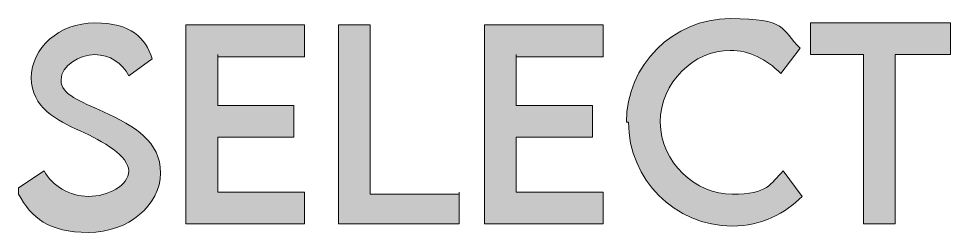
# Model space of a CAD drawing. Extents: x 16 to 211, y 699 to 771.
# Drawn here: x 144.57 to 159.8, y 707.44 to 710.93 of the extents above; entities that cross this region are included whole.
import ezdxf

# ---------------------------------------------------------------- set-up
doc = ezdxf.new("R2010")
doc.units = 0
doc.header["$MEASUREMENT"] = 0
doc.layers.add('Layer 1', color=7, linetype='Continuous', lineweight=0)

# ---------------------------------------------------------------- blocks, each defined once
blk = doc.blocks.new('Block_24')
at = {"layer": 'Layer 1', "true_color": 0x232323, "transparency": 33554687}
h = blk.add_hatch(color=250, dxfattribs=at)
h.dxf.hatch_style = 2
edge = h.paths.add_edge_path()
edge.add_spline(control_points=[(144.569, 708.165), (144.569, 708.165), (144.984, 708.442), (144.984, 708.442), (145.122, 708.2), (145.399, 708.026), (145.711, 708.026), (146.022, 708.026), (146.368, 708.2), (146.368, 708.442), (146.368, 708.684), (145.953, 708.926), (145.572, 709.099), (145.192, 709.272), (144.776, 709.48), (144.776, 709.965), (144.776, 710.449), (145.226, 710.864), (145.814, 710.864), (146.403, 710.864), (146.645, 710.622), (146.749, 710.276), (146.749, 710.276), (146.368, 709.999), (146.368, 709.999), (146.264, 710.207), (146.057, 710.345), (145.814, 710.345), (145.572, 710.345), (145.261, 710.172), (145.261, 709.93), (145.261, 709.688), (145.572, 709.584), (145.953, 709.411), (146.472, 709.169), (146.887, 708.926), (146.887, 708.407), (146.887, 707.888), (146.368, 707.438), (145.711, 707.438), (145.053, 707.438), (144.776, 707.68), (144.569, 708.061), (144.569, 708.061), (144.569, 708.165), (144.569, 708.165), (144.569, 708.165), (144.569, 708.165), (144.569, 708.165)], knot_values=[0, 0, 0, 0, 1, 1, 1, 2, 2, 2, 3, 3, 3, 4, 4, 4, 5, 5, 5, 6, 6, 6, 7, 7, 7, 8, 8, 8, 9, 9, 9, 10, 10, 10, 11, 11, 11, 12, 12, 12, 13, 13, 13, 14, 14, 14, 15, 15, 15, 16, 16, 16, 16], degree=3, periodic=0)
h = blk.add_hatch(color=250, dxfattribs=at)
h.dxf.hatch_style = 2
edge = h.paths.add_edge_path()
edge.add_spline(control_points=[(147.822, 710.345), (147.822, 710.345), (147.822, 709.515), (147.822, 709.515), (147.822, 709.515), (149.068, 709.515), (149.068, 709.515), (149.068, 709.515), (149.068, 708.996), (149.068, 708.996), (149.068, 708.996), (147.822, 708.996), (147.822, 708.996), (147.822, 708.996), (147.822, 708.096), (147.822, 708.096), (147.822, 708.096), (149.241, 708.096), (149.241, 708.096), (149.241, 708.096), (149.241, 707.577), (149.241, 707.577), (149.241, 707.577), (147.303, 707.577), (147.303, 707.577), (147.303, 707.577), (147.303, 710.83), (147.303, 710.83), (147.303, 710.83), (149.241, 710.83), (149.241, 710.83), (149.241, 710.83), (149.241, 710.311), (149.241, 710.311), (149.241, 710.311), (147.822, 710.311), (147.822, 710.311), (147.822, 710.311), (147.822, 710.345), (147.822, 710.345)], knot_values=[0, 0, 0, 0, 1, 1, 1, 2, 2, 2, 3, 3, 3, 4, 4, 4, 5, 5, 5, 6, 6, 6, 7, 7, 7, 8, 8, 8, 9, 9, 9, 10, 10, 10, 11, 11, 11, 12, 12, 12, 13, 13, 13, 13], degree=3, periodic=0)
h = blk.add_hatch(color=250, dxfattribs=at)
h.dxf.hatch_style = 2
edge = h.paths.add_edge_path()
edge.add_spline(control_points=[(151.767, 708.096), (151.767, 708.096), (151.767, 707.577), (151.767, 707.577), (151.767, 707.577), (149.794, 707.577), (149.794, 707.577), (149.794, 707.577), (149.794, 710.83), (149.794, 710.83), (149.794, 710.83), (150.313, 710.83), (150.313, 710.83), (150.313, 710.83), (150.313, 708.061), (150.313, 708.061), (150.313, 708.061), (151.767, 708.061), (151.767, 708.061), (151.767, 708.061), (151.767, 708.096), (151.767, 708.096)], knot_values=[0, 0, 0, 0, 1, 1, 1, 2, 2, 2, 3, 3, 3, 4, 4, 4, 5, 5, 5, 6, 6, 6, 7, 7, 7, 7], degree=3, periodic=0)
h = blk.add_hatch(color=250, dxfattribs=at)
h.dxf.hatch_style = 2
edge = h.paths.add_edge_path()
edge.add_spline(control_points=[(152.701, 710.345), (152.701, 710.345), (152.701, 709.515), (152.701, 709.515), (152.701, 709.515), (153.947, 709.515), (153.947, 709.515), (153.947, 709.515), (153.947, 708.996), (153.947, 708.996), (153.947, 708.996), (152.701, 708.996), (152.701, 708.996), (152.701, 708.996), (152.701, 708.096), (152.701, 708.096), (152.701, 708.096), (154.12, 708.096), (154.12, 708.096), (154.12, 708.096), (154.12, 707.577), (154.12, 707.577), (154.12, 707.577), (152.182, 707.577), (152.182, 707.577), (152.182, 707.577), (152.182, 710.83), (152.182, 710.83), (152.182, 710.83), (154.12, 710.83), (154.12, 710.83), (154.12, 710.83), (154.12, 710.311), (154.12, 710.311), (154.12, 710.311), (152.701, 710.311), (152.701, 710.311), (152.701, 710.311), (152.701, 710.345), (152.701, 710.345)], knot_values=[0, 0, 0, 0, 1, 1, 1, 2, 2, 2, 3, 3, 3, 4, 4, 4, 5, 5, 5, 6, 6, 6, 7, 7, 7, 8, 8, 8, 9, 9, 9, 10, 10, 10, 11, 11, 11, 12, 12, 12, 13, 13, 13, 13], degree=3, periodic=0)
h = blk.add_hatch(color=250, dxfattribs=at)
h.dxf.hatch_style = 2
edge = h.paths.add_edge_path()
edge.add_spline(control_points=[(154.501, 709.238), (154.501, 710.172), (155.262, 710.934), (156.197, 710.934), (157.131, 710.934), (157.027, 710.76), (157.339, 710.449), (157.339, 710.449), (157.027, 710.034), (157.027, 710.034), (156.785, 710.276), (156.508, 710.414), (156.197, 710.414), (155.608, 710.414), (155.055, 709.895), (155.055, 709.238), (155.055, 708.58), (155.643, 708.061), (156.231, 708.061), (156.82, 708.061), (156.854, 708.234), (157.062, 708.442), (157.062, 708.442), (157.373, 708.026), (157.373, 708.026), (157.097, 707.75), (156.716, 707.542), (156.231, 707.542), (155.297, 707.542), (154.536, 708.303), (154.536, 709.238), (154.536, 709.238), (154.501, 709.238), (154.501, 709.238)], knot_values=[0, 0, 0, 0, 1, 1, 1, 2, 2, 2, 3, 3, 3, 4, 4, 4, 5, 5, 5, 6, 6, 6, 7, 7, 7, 8, 8, 8, 9, 9, 9, 10, 10, 10, 11, 11, 11, 11], degree=3, periodic=0)
h = blk.add_hatch(color=250, dxfattribs=at)
h.dxf.hatch_style = 2
edge = h.paths.add_edge_path()
edge.add_spline(control_points=[(159.761, 710.345), (159.761, 710.345), (158.896, 710.345), (158.896, 710.345), (158.896, 710.345), (158.896, 707.577), (158.896, 707.577), (158.896, 707.577), (158.377, 707.577), (158.377, 707.577), (158.377, 707.577), (158.377, 710.345), (158.377, 710.345), (158.377, 710.345), (157.512, 710.345), (157.512, 710.345), (157.512, 710.345), (157.512, 710.864), (157.512, 710.864), (157.512, 710.864), (159.796, 710.864), (159.796, 710.864), (159.796, 710.864), (159.796, 710.345), (159.796, 710.345), (159.796, 710.345), (159.761, 710.345), (159.761, 710.345)], knot_values=[0, 0, 0, 0, 1, 1, 1, 2, 2, 2, 3, 3, 3, 4, 4, 4, 5, 5, 5, 6, 6, 6, 7, 7, 7, 8, 8, 8, 9, 9, 9, 9], degree=3, periodic=0)
at = {"layer": 'Layer 1'}
for points, knots in [([(144.569, 708.165), (144.569, 708.165), (144.984, 708.442), (144.984, 708.442), (145.122, 708.2), (145.399, 708.026), (145.711, 708.026), (146.022, 708.026), (146.368, 708.2), (146.368, 708.442), (146.368, 708.684), (145.953, 708.926), (145.572, 709.099), (145.192, 709.272), (144.776, 709.48), (144.776, 709.965), (144.776, 710.449), (145.226, 710.864), (145.814, 710.864), (146.403, 710.864), (146.645, 710.622), (146.749, 710.276), (146.749, 710.276), (146.368, 709.999), (146.368, 709.999), (146.264, 710.207), (146.057, 710.345), (145.814, 710.345), (145.572, 710.345), (145.261, 710.172), (145.261, 709.93), (145.261, 709.688), (145.572, 709.584), (145.953, 709.411), (146.472, 709.169), (146.887, 708.926), (146.887, 708.407), (146.887, 707.888), (146.368, 707.438), (145.711, 707.438), (145.053, 707.438), (144.776, 707.68), (144.569, 708.061), (144.569, 708.061), (144.569, 708.165), (144.569, 708.165), (144.569, 708.165), (144.569, 708.165), (144.569, 708.165)], [0, 0, 0, 0, 1, 1, 1, 2, 2, 2, 3, 3, 3, 4, 4, 4, 5, 5, 5, 6, 6, 6, 7, 7, 7, 8, 8, 8, 9, 9, 9, 10, 10, 10, 11, 11, 11, 12, 12, 12, 13, 13, 13, 14, 14, 14, 15, 15, 15, 16, 16, 16, 16]), ([(147.822, 710.345), (147.822, 710.345), (147.822, 709.515), (147.822, 709.515), (147.822, 709.515), (149.068, 709.515), (149.068, 709.515), (149.068, 709.515), (149.068, 708.996), (149.068, 708.996), (149.068, 708.996), (147.822, 708.996), (147.822, 708.996), (147.822, 708.996), (147.822, 708.096), (147.822, 708.096), (147.822, 708.096), (149.241, 708.096), (149.241, 708.096), (149.241, 708.096), (149.241, 707.577), (149.241, 707.577), (149.241, 707.577), (147.303, 707.577), (147.303, 707.577), (147.303, 707.577), (147.303, 710.83), (147.303, 710.83), (147.303, 710.83), (149.241, 710.83), (149.241, 710.83), (149.241, 710.83), (149.241, 710.311), (149.241, 710.311), (149.241, 710.311), (147.822, 710.311), (147.822, 710.311), (147.822, 710.311), (147.822, 710.345), (147.822, 710.345)], [0, 0, 0, 0, 1, 1, 1, 2, 2, 2, 3, 3, 3, 4, 4, 4, 5, 5, 5, 6, 6, 6, 7, 7, 7, 8, 8, 8, 9, 9, 9, 10, 10, 10, 11, 11, 11, 12, 12, 12, 13, 13, 13, 13]), ([(151.767, 708.096), (151.767, 708.096), (151.767, 707.577), (151.767, 707.577), (151.767, 707.577), (149.794, 707.577), (149.794, 707.577), (149.794, 707.577), (149.794, 710.83), (149.794, 710.83), (149.794, 710.83), (150.313, 710.83), (150.313, 710.83), (150.313, 710.83), (150.313, 708.061), (150.313, 708.061), (150.313, 708.061), (151.767, 708.061), (151.767, 708.061), (151.767, 708.061), (151.767, 708.096), (151.767, 708.096)], [0, 0, 0, 0, 1, 1, 1, 2, 2, 2, 3, 3, 3, 4, 4, 4, 5, 5, 5, 6, 6, 6, 7, 7, 7, 7]), ([(152.701, 710.345), (152.701, 710.345), (152.701, 709.515), (152.701, 709.515), (152.701, 709.515), (153.947, 709.515), (153.947, 709.515), (153.947, 709.515), (153.947, 708.996), (153.947, 708.996), (153.947, 708.996), (152.701, 708.996), (152.701, 708.996), (152.701, 708.996), (152.701, 708.096), (152.701, 708.096), (152.701, 708.096), (154.12, 708.096), (154.12, 708.096), (154.12, 708.096), (154.12, 707.577), (154.12, 707.577), (154.12, 707.577), (152.182, 707.577), (152.182, 707.577), (152.182, 707.577), (152.182, 710.83), (152.182, 710.83), (152.182, 710.83), (154.12, 710.83), (154.12, 710.83), (154.12, 710.83), (154.12, 710.311), (154.12, 710.311), (154.12, 710.311), (152.701, 710.311), (152.701, 710.311), (152.701, 710.311), (152.701, 710.345), (152.701, 710.345)], [0, 0, 0, 0, 1, 1, 1, 2, 2, 2, 3, 3, 3, 4, 4, 4, 5, 5, 5, 6, 6, 6, 7, 7, 7, 8, 8, 8, 9, 9, 9, 10, 10, 10, 11, 11, 11, 12, 12, 12, 13, 13, 13, 13]), ([(154.501, 709.238), (154.501, 710.172), (155.262, 710.934), (156.197, 710.934), (157.131, 710.934), (157.027, 710.76), (157.339, 710.449), (157.339, 710.449), (157.027, 710.034), (157.027, 710.034), (156.785, 710.276), (156.508, 710.414), (156.197, 710.414), (155.608, 710.414), (155.055, 709.895), (155.055, 709.238), (155.055, 708.58), (155.643, 708.061), (156.231, 708.061), (156.82, 708.061), (156.854, 708.234), (157.062, 708.442), (157.062, 708.442), (157.373, 708.026), (157.373, 708.026), (157.097, 707.75), (156.716, 707.542), (156.231, 707.542), (155.297, 707.542), (154.536, 708.303), (154.536, 709.238), (154.536, 709.238), (154.501, 709.238), (154.501, 709.238)], [0, 0, 0, 0, 1, 1, 1, 2, 2, 2, 3, 3, 3, 4, 4, 4, 5, 5, 5, 6, 6, 6, 7, 7, 7, 8, 8, 8, 9, 9, 9, 10, 10, 10, 11, 11, 11, 11]), ([(159.761, 710.345), (159.761, 710.345), (158.896, 710.345), (158.896, 710.345), (158.896, 710.345), (158.896, 707.577), (158.896, 707.577), (158.896, 707.577), (158.377, 707.577), (158.377, 707.577), (158.377, 707.577), (158.377, 710.345), (158.377, 710.345), (158.377, 710.345), (157.512, 710.345), (157.512, 710.345), (157.512, 710.345), (157.512, 710.864), (157.512, 710.864), (157.512, 710.864), (159.796, 710.864), (159.796, 710.864), (159.796, 710.864), (159.796, 710.345), (159.796, 710.345), (159.796, 710.345), (159.761, 710.345), (159.761, 710.345)], [0, 0, 0, 0, 1, 1, 1, 2, 2, 2, 3, 3, 3, 4, 4, 4, 5, 5, 5, 6, 6, 6, 7, 7, 7, 8, 8, 8, 9, 9, 9, 9])]:
    blk.add_open_spline(points, degree=3, knots=knots, dxfattribs=at)

msp = doc.modelspace()

# ---------------------------------------------------------------- block references
at = {"layer": 'Layer 1'}
msp.add_blockref('Block_24', (0, 0), dxfattribs=at)

doc.saveas('drawing.dxf')
